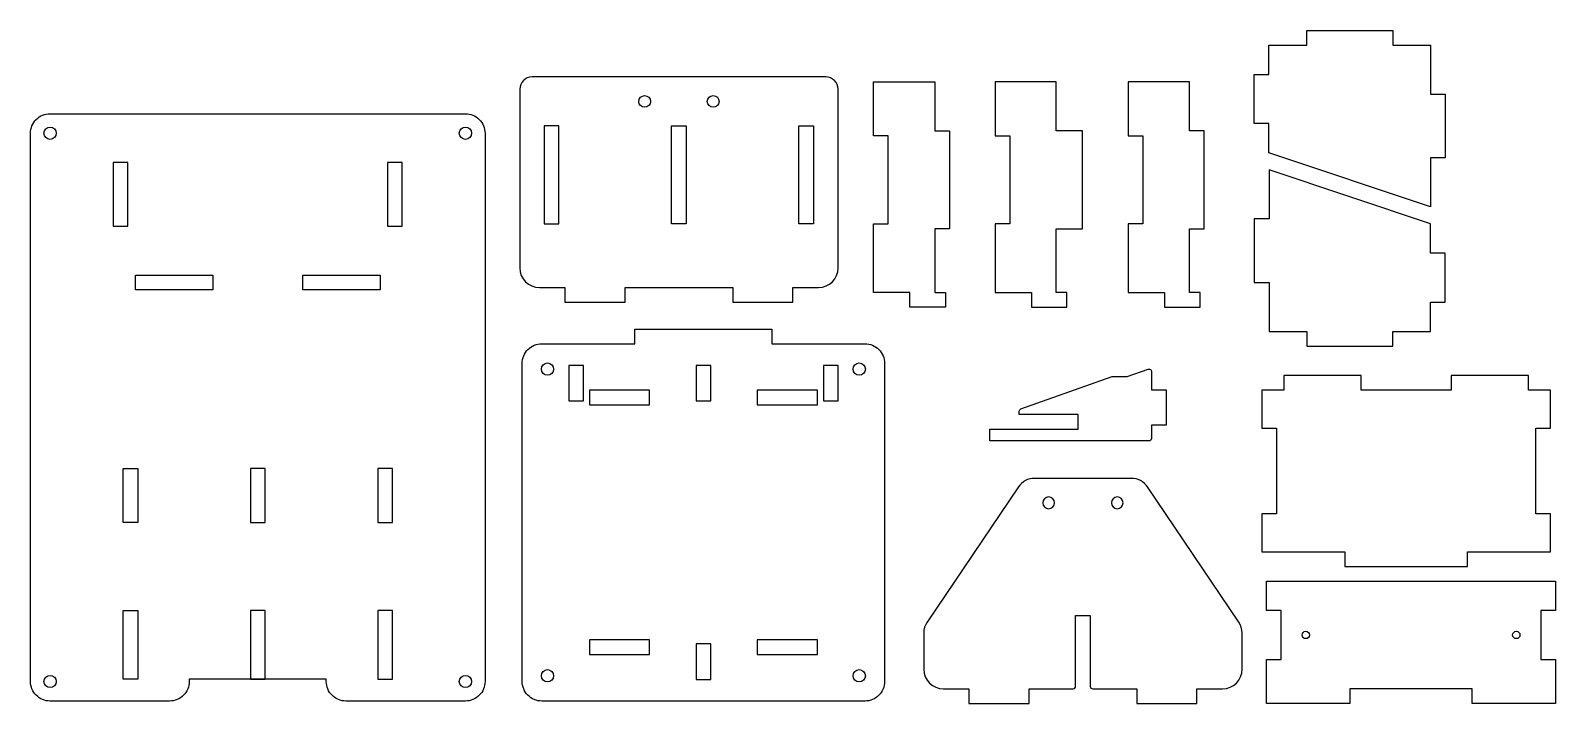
# Model space of a CAD drawing. Extents: x 752 to 1375, y -412 to -137.
import ezdxf

# ---------------------------------------------------------------- set-up
doc = ezdxf.new("R2010")
doc.units = 0
doc.layers.add('DEFAULT', color=7, linetype='CONTINUOUS')

msp = doc.modelspace()

# ---------------------------------------------------------------- linework, layer by layer
at = {"layer": 'DEFAULT'}
for points in [[(1323.99, -209), (1257.99, -187), (1257.99, -175), (1251.99, -175), (1251.99, -155), (1257.99, -155), (1257.99, -143), (1273.48, -143), (1273.48, -137), (1308.5, -137), (1308.5, -143), (1323.99, -143), (1323.99, -163), (1329.99, -163), (1329.99, -189), (1323.99, -189)], [(1121.5, -244), (1125.85, -244), (1125.85, -250), (1111.37, -250), (1111.37, -244), (1096.5, -244), (1096.5, -215.99), (1102.5, -215.99), (1102.5, -180), (1096.5, -180), (1096.5, -158), (1121.5, -158), (1121.5, -178), (1127.5, -178), (1127.5, -218), (1121.5, -218), (1121.5, -234)], [(1171.11, -244), (1171.11, -234), (1171.11, -218), (1181.89, -218), (1181.89, -178), (1171.11, -178), (1171.11, -158), (1146.11, -158), (1146.11, -180), (1152.11, -180), (1152.11, -215.99), (1146.11, -215.99), (1146.11, -244), (1160.98, -244), (1160.98, -250), (1175.46, -250), (1175.46, -244)], [(1225.5, -244), (1225.5, -218), (1231.5, -218), (1231.5, -178), (1225.5, -178), (1225.5, -158), (1200.5, -158), (1200.5, -180), (1206.5, -180), (1206.5, -215.99), (1200.5, -215.99), (1200.5, -244), (1215.37, -244), (1215.37, -250), (1229.85, -250), (1229.85, -244)], [(968, -176), (962, -176), (962, -216), (968, -216)], [(1020, -176), (1020, -216), (1014, -216), (1014, -176)], [(1072, -176), (1072, -216), (1066, -216), (1066, -176)], [(791.99, -191), (785.99, -191), (785.99, -217), (791.99, -217)], [(904, -217), (904, -191), (898, -191), (898, -217)], [(1258, -260), (1273.49, -260), (1273.49, -266), (1308.51, -266), (1308.51, -260), (1324, -260), (1324, -248), (1330, -248), (1330, -228), (1324, -228), (1324, -216), (1258, -194), (1258, -214), (1252, -214), (1252, -240), (1258, -240)], [(826.59, -243), (795, -243), (795, -237), (826.59, -237)], [(863.4, -237), (895, -237), (895, -243), (863.4, -243)], [(978, -288.35), (978, -273.87), (972, -273.87), (972, -288.35)], [(1030, -288.35), (1030, -273.87), (1024, -273.87), (1024, -288.35)], [(1082, -288.35), (1082, -273.87), (1076, -273.87), (1076, -288.35)], [(1255, -334.5), (1255, -350), (1289, -350), (1289, -356), (1339, -356), (1339, -350), (1373, -350), (1373, -334.5), (1367, -334.5), (1367, -299.49), (1373, -299.49), (1373, -284), (1364, -284), (1364, -278), (1332.4, -278), (1332.4, -284), (1295.59, -284), (1295.59, -278), (1264, -278), (1264, -284), (1255, -284), (1255, -299.49), (1260.99, -299.49), (1260.99, -334.5)], [(1005, -290), (1005, -284), (980.44, -284), (980.44, -290)], [(1073.56, -290), (1073.56, -284), (1049, -284), (1049, -290)], [(796, -316), (796, -338), (790, -338), (790, -316)], [(848, -338), (848, -316), (842, -316), (842, -338)], [(900, -338), (900, -316), (894, -316), (894, -338)], [(1262.99, -394), (1262.99, -374), (1257, -374), (1257, -362), (1375, -362), (1375, -374), (1369, -374), (1369, -394), (1375, -394), (1375, -412), (1341, -412), (1341, -406), (1291, -406), (1291, -412), (1257, -412), (1257, -394)], [(790, -402), (790, -373.99), (796, -373.99), (796, -402)], [(842, -373.99), (842, -402), (848, -402), (848, -373.99)], [(894, -373.99), (894, -402), (900, -402), (900, -373.99)], [(1005, -392), (1005, -386), (980.44, -386), (980.44, -392)], [(1049, -386), (1049, -392), (1073.56, -392), (1073.56, -386)], [(1030, -402.13), (1030, -387.65), (1024, -387.65), (1024, -402.13)]]:
    msp.add_lwpolyline(points, close=True, dxfattribs=at)
for points in [[(1082, -161, 0.414214), (1077, -156), (957, -156, 0.414214), (952, -161), (952, -234, 0.414213), (960, -242), (970.44, -242), (970.44, -248), (995, -248), (995, -242), (1039, -242), (1039, -248), (1063.56, -248), (1063.56, -242), (1074, -242, 0.414213), (1082, -234)], [(937.81, -179), (937.81, -403, -0.414214), (929.81, -411), (881, -411, -0.414214), (873, -403), (873, -402), (817, -402), (817, -403, -0.414214), (809, -411), (760.18, -411, -0.414214), (752.18, -403), (752.18, -179, -0.414214), (760.18, -171), (929.81, -171, -0.414214)], [(1093, -265, -0.414214), (1101, -273), (1101, -403, -0.414214), (1093, -411), (961, -411, -0.414214), (953, -403), (953, -273, -0.414214), (961, -265), (999, -265), (999, -259), (1055, -259), (1055, -265)], [(1208.67, -275.37, -0.517811), (1210, -276.31), (1210, -283.77), (1216, -283.77), (1216, -298.25), (1210, -298.25), (1210, -303.68, -0.414214), (1209, -304.68), (1144, -304.68), (1144, -299.9), (1180, -299.9), (1180, -293.9), (1156, -293.9), (1156, -292.61, -0.317687), (1156.67, -291.66), (1194, -278.44), (1200, -278.44)], [(1185, -376), (1185, -405, 0.414214), (1186, -406), (1204, -406), (1204, -412), (1228.56, -412), (1228.56, -406), (1239, -406, 0.414213), (1247, -398), (1247, -383.19, 0.149537), (1245.63, -378.71), (1208.38, -323.52, 0.249238), (1201.75, -320), (1162.25, -320, 0.249238), (1155.62, -323.52), (1118.37, -378.71, 0.149537), (1117, -383.19), (1117, -398, 0.414213), (1125, -406), (1135.44, -406), (1135.44, -412), (1160, -412), (1160, -406), (1178, -406, 0.414214), (1179, -405), (1179, -376)]]:
    msp.add_lwpolyline(points, format="xyb", close=True, dxfattribs=at)
for centre, radius in [((1003, -166, -36), 2.4), ((1031, -166, -36), 2.4), ((760.18, -179, -36), 2.5), ((929.81, -179, -36), 2.5), ((963.34, -275.35, -36), 2.5), ((1090.66, -275.35, -36), 2.5), ((1273, -384, -36), 1.5), ((1359, -384, -36), 1.5), ((963.34, -400.66, -36), 2.5), ((1090.66, -400.66, -36), 2.5), ((760.18, -403, -36), 2.5), ((929.81, -403, -36), 2.5)]:
    msp.add_circle(centre, radius, dxfattribs=at)
at = {"layer": 'DEFAULT', "extrusion": (0, 0, -1)}
for centre in [(-1168, -330, 36), (-1196, -330, 36)]:
    msp.add_circle(centre, 2.4, dxfattribs=at)

doc.saveas('drawing.dxf')
